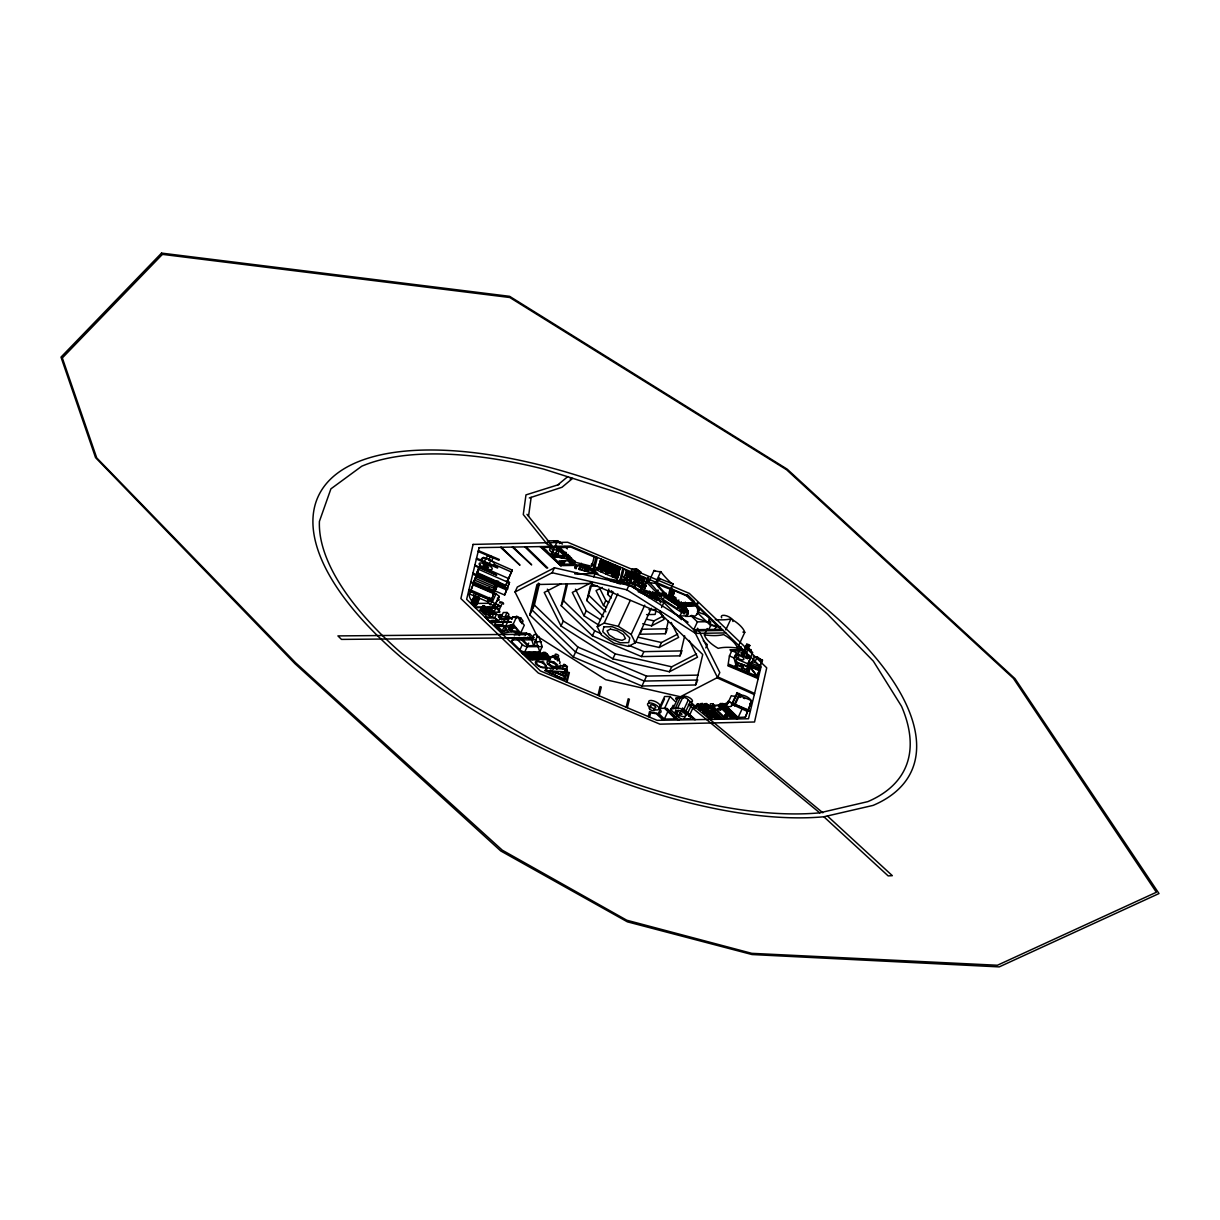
<?xml version="1.0" encoding="UTF-8"?>
<svg xmlns="http://www.w3.org/2000/svg" width="1220" height="1220" viewBox="0 0 1220 1220"><rect width="100%" height="100%" fill="white"/><g stroke="black" fill="none" stroke-linecap="round" stroke-linejoin="round"><path stroke-width="1.5" d="M564.586 679.677L566.156 672.799L565.165 671.793L544.73 670.588L564.586 679.677L567.376 670.176L566.598 669.277L546.041 667.858L546.987 669.185M619.47 569.343L620.157 567.483L615.612 565.562L614.926 567.437M560.163 667.37L560.438 665.357L563.625 666.638M566.553 669.948L566.827 667.919L565.607 670.542M528.55 516.274L531.158 497.348M734.989 666.76L735.812 664.442L733.967 657.961L736.407 652.715L731.863 650.657L729.423 655.918L728.203 663.954L734.989 666.76L736.819 662.826M554.993 675.239L555.496 671.991L564.341 675.59L563.838 678.838L554.993 675.239L556.213 672.616L563.579 675.605M693.768 602.787L680.684 603.107A18.208 7.488 24.9 0 0 672.601 597.587L673.989 590.526L686.753 595.939L693.768 602.787L694.378 601.475L687.363 594.628L686.753 595.939M672.601 597.587L673.897 592.752M655.704 595.695L681.507 612.318L682.376 611.083A3.172 1.311 24.9 0 0 682.392 609.664L682.102 609.375A3.172 1.311 24.9 0 0 681.568 607.743L681.217 607.194A3.172 1.311 24.9 0 0 679.662 605.41L679.509 605.15A3.172 1.311 24.9 0 0 677.527 603.366L677.146 602.985A3.172 1.311 24.9 0 0 674.706 601.292A3.172 1.311 24.9 0 0 671.259 599.325L670.802 598.974A3.172 1.311 24.9 0 0 668.606 597.952L667.935 597.693A3.172 1.311 24.9 0 0 665.007 596.519L664.351 596.382A3.172 1.311 24.9 0 0 661.484 595.589L660.859 595.467A3.172 1.311 24.9 0 0 658.236 595.116L655.704 595.695L657.992 590.77M618.677 572.653L619.607 569.847L615.093 567.956L614.483 569.267L614.133 570.746L618.677 572.653L620.157 567.483L619.165 570.594L614.636 568.672L615.124 566.614L619.668 568.535M614.819 569.847L613.34 574.101L617.884 576.008L619.348 571.753L618.037 575.352M613.95 572.79L618.647 574.04L617.198 578.875L612.654 576.953L613.187 574.742L613.95 572.79L618.494 574.696M697.825 704.352L697.001 706.975L699.304 707.097L696.269 705.374L696.727 704.413L697.825 704.352L697.626 705.236L696.727 704.413M697.947 704.962L698.114 704.184L700.25 705.084L698.77 708.317C702.11 714.447 705.251 703.955 702.308 710.025M746.838 671.915L749.842 664.198L746.838 671.915L741.867 669.734L742.492 667.34L744.932 669.582L747.403 669.444M759.038 671.396L756.842 676.124L748.287 672.51L751.047 663.68M751.459 663.558L749.995 666.699L757.346 676.093L760.853 665.632M760.517 667.065L757.346 676.093M697.093 681.69L695.568 684.984L641.949 686.021L573.293 657.031L529.8 614.971L536.968 584.517L591.974 583.389M538.432 583.145L532.103 610.015L575.596 652.075L644.251 681.065L697.87 680.028M529.8 614.971L534.406 605.059L539.469 583.557M681.507 652.563L679.982 655.857L641.567 656.604L592.386 635.833L561.23 605.715L566.37 583.877M561.23 605.715L563.533 600.743L567.391 584.38M603.58 616.771L586.851 600.591L590.236 586.164L597.495 586.027M586.851 600.591L591.7 584.822M611.327 597.983L607.591 594.369L608.826 589.123M655.948 610.945L655.125 614.438L646.585 614.605M667.614 628.773L642.238 629.276L639.936 634.232L665.327 633.744L668.285 621.117M679.982 655.857L684.679 635.864M695.568 684.984L702.735 654.53L659.257 612.471L590.587 583.48M613.63 574.376L613.919 573.156M615.093 567.956L614.133 570.746M614.636 568.672L615.612 565.562L620.08 568.032M618.159 576.297L618.448 575.077M657.946 589.87L656.634 592.676L652.486 592.905L644.038 589.794L647.957 577.35L646.783 582.291M566.049 681.766L568.367 672.189L569.359 672.616L567.056 682.193M593.027 569.389L596.046 556.899M594.247 570.258L597.342 557.448M622.825 568.245L619.836 580.613L621.087 581.147L624.076 568.764M597.998 695.293L600.103 686.601L601.277 687.104L599.172 695.796M643.55 577.014L640.683 588.894L642.055 589.473L644.922 577.594M626.165 707.234L628.208 698.77L629.398 699.258L627.339 707.722M671.869 589.016L669.963 596.946L667.767 595.97A19.779 8.143 24.9 0 0 655.689 593.393L653.081 593.698L653.905 594.445A18.437 7.595 24.9 0 1 678.808 602.848L681.385 605.272A18.437 7.595 24.9 0 1 683.154 613.34L684.176 613.995A19.779 8.143 24.9 0 0 682.315 605.303L681.202 604.266L695.979 604.007M673.165 589.565L671.168 597.48L680.623 603.717L695.415 603.458M648.323 716.613L649.528 711.519A8.525 3.507 24.9 0 0 656.741 713.059L664.168 720.212M649.467 717.101L650.9 712.495A9.318 3.828 24.9 0 0 656.238 713.624L663.329 720.227M608.475 571.097L608.246 572.058L612.928 574.04L611.769 576.526L607.087 574.544L607.621 572.378L608.353 570.808L613.035 572.79L612.73 573.995L608.048 572.012L607.316 573.598M608.307 569.618L607.941 571.112A2.989 1.22 24.9 0 0 612.608 573.08L614.072 569.221L612.608 573.08L607.941 571.112L609.405 567.254L608.307 569.618L612.974 571.585M608.597 568.428L609.573 565.638L614.255 567.59L613.889 569.069L613.279 570.38L608.597 568.428L610.091 563.289L614.758 565.272L614.087 567.071M609.42 565.104L610.091 563.289L609.115 566.339L613.782 568.307L614.758 565.272L613.279 570.38M611.769 576.526L613.035 572.79M497.287 582.199L493.536 590.297L473.833 581.909L478.514 570.625M493.536 590.297L497.013 581.925M627.141 572.729L627.461 571.585L640.302 577.075L640.042 578.097L627.141 572.729L640.042 578.097M639.981 578.219L640.302 577.075M726.403 706.197L738.13 717.482L745.374 717.101L751.81 700.737L739.411 695.43L740.067 696.178L740.677 694.866L737.078 692.625L731.603 704.428A6.832 2.806 24.9 0 1 731.664 705.694L731.115 706.288A6.832 2.806 24.9 0 1 726.403 706.197L731.283 695.705A6.832 2.806 24.9 0 0 735.98 695.796L731.405 706.044M751.81 700.737L745.374 717.101M498.553 581.223L495.076 590.922L504.653 595.04L509.502 582.413L506.315 581.04M504.653 595.04L509.502 582.413M471.027 590.19L475.144 578.829L471.027 590.19L491.751 599.111L495.213 590.175M491.751 599.111L497.241 584.807M601.567 572.119L602.756 568.764L602.466 570.152L606.858 572.058L607.118 571.158L605.959 574.025L601.567 572.119L602.726 569.298M605.959 574.025L608.322 567.117L606.919 570.686A3.08 1.266 24.9 0 1 602.512 568.84L604.296 563.426L603.275 566.202L607.682 568.047L608.292 566.736M608.277 565.988L603.87 564.113L604.922 561.108L609.314 563.015L607.682 568.047M602.512 568.84L603.915 565.256M604.479 562.801L604.922 561.108L609.314 563.015L608.628 564.768L604.22 562.908M736.468 667.401L737.17 665.022L741.989 667.111L741.287 669.49L736.468 667.401L737.688 664.778M598.624 567.01L602.024 568.444L600.789 571.768L597.404 570.289L598.852 565.653L599.706 563.808L603.092 565.241L601.795 568.535L598.395 567.102L601.795 568.535L603.656 563.167M599.203 564.494L600.942 559.416L604.327 560.895L603.854 562.542L602.604 565.912L599.203 564.494L599.813 563.183L603.214 564.601M602.024 568.84L598.624 567.407L598.38 568.2L601.765 569.679M601.658 569.618L598.013 568.322L599.706 563.808M600.789 571.768L601.414 569.755M475.22 578.295L475.8 576.511L494.862 584.853L494.298 586.637L475.22 578.295L477.95 572.409M746.762 648.537L748.516 648.384L752.664 652.532L750.239 657.778L747.296 658.602L742.492 655.308L740.875 652.7L742.965 652.761L746.869 644.16L749.827 645.456L747.982 645.914M746.869 644.16L745.405 647.515M750.239 657.778L746.183 653.325L743.209 652.029M476.7 573.171L480.36 564.494L479.673 565.745L508.511 578.509L509.197 577.258L505.537 585.936L476.7 573.171L479.887 565.821M747.829 663.802L736.117 658.8L736.255 662.17L747.006 666.135L750.269 658.556L746.93 657.122M750.269 658.556L747.006 666.135M750.498 663.741C745.893 664.763 757.04 660.493 753.274 655.933M750.285 664.351L758.886 668.209L762.485 660.127L759.038 658.587M762.485 660.127L758.886 668.209M508.511 578.509L512.278 570.121L490.226 560.361M512.278 570.121L505.537 585.936M473.833 581.909L477.584 573.827M493.246 593.088L496.082 593.759L499.209 596.412L494.435 605.928L488.32 603.305L476.379 603.473L476.456 605.227C474.656 606.035 469.044 602.558 472.46 601.75A23.866 9.821 24.9 0 1 469.41 593.942L471.24 590.007M483.455 563.594L483.669 563.487A3.172 1.311 24.9 0 1 488.32 565.226L488.839 565.531A4.407 1.815 24.9 0 1 492.239 568.81A4.407 1.815 24.9 0 1 488.564 569.328L487.619 569.099A3.172 1.311 24.9 0 1 482.967 567.361L481.915 566.751A4.3 1.769 24.9 0 1 479.201 563.579A4.3 1.769 24.9 0 1 483.303 563.518L485.911 558.668A3.172 1.311 24.9 0 1 490.562 560.407L491.08 560.712A4.407 1.815 24.9 0 1 493.551 564.829M486.048 558.76L487.375 555.908L490.608 556.076L492.773 558.44L491.446 561.291M482.8 567.147L484.294 563.945M485.301 567.376L483.15 565.012L486.383 565.165L488.549 567.544L485.301 567.376L486.795 564.159M488.625 560.361L490.608 556.076M471.179 602.405L473.375 597.678M488.442 565.379L490.684 560.575M471.423 603.076L475.068 595.192M472.171 601.734L475.099 595.436M472.125 603.808L475.769 595.939L479.201 597.404L475.541 605.272M473.177 604.51L476.822 596.626M474.382 605.029L478.042 597.144M476.501 603.58L479.414 597.282M476.456 605.227L479.17 599.584M487.908 590.617L489.128 587.994M480.116 610.274L481.732 607.27L482.891 607.591L481.671 610.229L480.116 610.274L485.194 614.3L486.795 611.296L486.048 610.579L486.551 611.815L489.083 612.547L489.693 611.632M480.512 609.893L481.732 607.27M481.671 610.229L483.379 605.669L485.301 606.691L484.081 609.329L486.612 610.046L488.229 607.041L490.135 608.094C484.782 610.884 494.649 614.163 490.516 613.751L490.028 615.673L485.591 613.919M481.793 608.688L483.379 605.669M482.022 611.327L483.41 608.841L482.647 608.124M484.096 609.314L483.318 608.612L484.538 605.989M494.862 584.853L496.22 581.925M469.41 593.942L487.481 601.643L489.311 597.708M494.298 586.637L497.028 580.766M487.481 601.643L489.647 597.464M483.272 613.263L484.492 610.64M488.32 603.305L489.54 600.682M484.035 613.98L485.255 611.342L482.998 609.222M492.773 595.421L497.12 586.515M486.612 610.046L488.229 607.041M485.194 614.3L486.795 611.296M490.196 604.907L492.392 600.179M488.915 610.717L488.153 610L489.372 607.377M499.849 616.771A5.429 2.242 24.9 0 1 500.185 617.61L498.385 621.499A8.845 3.645 24.9 0 0 489.906 621.651L485.148 617.045L486.948 613.187M495.549 604.281L492.422 601.628L496.082 593.759M488.518 611.098L490.135 608.094M488.107 614.651L489.327 612.013L491.325 612.989L490.028 615.673M494.374 604.632A2.013 0.824 24.9 0 0 493.887 604.464L492.057 608.261A2.013 0.824 24.9 0 0 490.684 608.521A2.013 0.824 24.9 0 0 491.538 609.756L493.963 612.089L498.4 612.226A2.15 0.884 24.9 0 0 499.834 611.952A2.15 0.884 24.9 0 0 498.812 610.625L496.479 608.383L498.263 604.54L500.596 606.767A2.15 0.884 24.9 0 0 498.202 606.05M488.884 615.368L491.386 610.03L493.292 611.067L491.675 614.072M493.887 604.464L492.102 608.322L498.66 608.322M489.647 614.59L490.852 611.952M490.516 613.751L491.492 611.647M494.435 605.928L499.209 596.412M490.394 615.276L492.544 610.366M493.963 612.089L495.747 608.246M485.148 617.045L492.209 616.923L493.993 613.065A7.579 3.111 24.9 0 1 496.509 614.087A5.429 2.242 24.9 0 1 499.636 616.451M486.231 618.098L494.71 617.945L496.509 614.087L491.431 614.148M498.812 610.625L502.548 602.558M498.339 612.211L499.529 609.634M494.756 624.655L502.335 624.792L505.537 626.485L509.197 618.616L516.838 616.344L524.295 625.22L520.65 633.104L511.241 631.731L503.265 633.256L494.756 624.655L496.952 619.928M507.413 617.472L508.023 619.577L501.42 619.653L498.477 616.786L499.498 614.605L501.405 614.575L500.871 615.719L501.832 615.703M501.344 616.756L503.311 612.516L507.047 612.471L508.892 614.285L506.94 618.525L500.337 618.601L500.825 617.564L501.42 619.653M717.512 677.512L695.339 633.226L697.626 628.269L719.815 672.555L717.512 677.512L680.379 696.757L605.699 679.677L537.212 636.276L515.023 591.99L517.326 587.034L554.459 567.788L629.139 584.868L688.08 622.215M498.477 616.786L505.08 616.71L507.047 612.471M502.335 624.792L505.263 618.494M507.352 618.509L508.572 615.886L511.942 619.287M502.243 630.877L508.191 630.923L503.692 626.379L497.745 626.333L502.243 630.877L504.439 626.15M503.997 631.686L506.178 626.958M511.454 619.303L512.674 616.679L520.665 617.747L523.105 621.026L521.885 623.664M508.923 629.352L511.104 624.625M510.25 630.466L507.81 627.171L515.785 628.239L518.226 631.533L510.25 630.466L512.43 625.738M505.537 626.485L513.193 624.213L516.838 616.344M511.241 631.731L514.169 625.433M520.665 617.747L519.445 620.37L521.062 622.566M551.745 552.355L549.503 550.129L549.976 548.542L556.503 550.113L558.745 552.34L558.272 553.926L551.745 552.355L553.27 549.076M554.582 547.277L556.732 548.115L564.631 556.076L551.486 554.231A3.05 1.25 24.9 0 1 548.314 552.63L547.933 552.263A8.25 3.401 24.9 0 0 544.242 548.695A2.15 0.884 24.9 0 1 544.547 547.46L554.582 547.277L557.631 540.719L562.405 544.089M551.73 554.612L553.926 548.985L551.73 554.612L564.006 556.671L565.821 552.736M538.752 636.291L542.214 646.615L539.774 651.861L524.768 651.922A3.736 1.54 24.9 0 1 519.918 649.818L511.79 641.75L513.01 639.127M511.79 641.75A4.468 1.845 24.9 0 1 513.071 639.89L514.291 637.267M559.538 543.556L560.148 542.244L553.621 540.673M555.375 553.926L557.662 549.015M519.262 635.65L520.467 633.043L526.537 633.012L531.935 638.319M515.023 591.99L552.157 572.744L554.459 567.788M524.066 637.236L522.846 639.859L528.9 645.868L533.72 645.853L536.159 640.607M525.332 635.605L526.537 633.012M519.918 649.818L522.358 644.572L516.548 638.807M564.326 555.466L565.851 552.187M560.62 564.555L552.492 556.305L566.659 558.455L569.923 560.88A8.25 3.401 24.9 0 0 573.613 564.448L573.522 565.409L563.106 565.607A1.921 0.793 24.9 0 1 560.62 564.555L562.145 561.276M562.481 564.174L571.28 564.113L567.941 560.834L559.157 560.895L562.481 564.174L564.006 560.895M563.869 563.976L565.394 560.697M568.322 554.49L566.766 558.821L553.087 556.198M524.768 651.922L527.208 646.676L542.214 646.615M519.918 638.197L527.513 645.685L528.717 643.092M568.276 559.294L569.801 556.015M527.497 654.21L528.229 652.639L530.059 652.608L532.469 654.942L531.737 656.512L528.717 656.573L526.323 654.24L527.863 653.432L530.273 655.765L529.526 657.336L531.966 659.715L534.985 659.669L535.717 658.098L533.262 655.72L531.432 655.75L530.7 657.321M569.923 560.88L571.448 557.601M526.323 654.24L529.327 654.179L530.059 652.608M539.774 651.861L535.748 639.814L537.562 635.879M528.717 656.573L530.273 655.765M531.569 654.149L533.109 653.341L535.519 655.689L533.963 656.497L531.569 654.149L534.573 654.103L536.983 656.436L537.715 654.865L535.885 654.896L533.476 652.563L532.743 654.133M573.613 564.448L575.138 561.169M573.385 565.424L574.894 562.145M529.526 657.336L532.53 657.29L533.262 655.72M531.966 659.715L533.521 658.907L531.066 656.543M534.573 654.103L535.305 652.532L533.476 652.563M533.887 658.129L533.155 659.7L526.689 653.447M534.772 657.26L537.776 657.214L540.231 659.593L537.212 659.639L534.772 657.26L535.885 654.896M536.846 654.133L538.386 653.325L540.795 655.674L539.255 656.482L542.259 656.421L539.865 654.088L536.846 654.133L542.504 659.624L545.508 659.578L543.068 657.199L540.048 657.245L541.161 654.881L542.991 654.85M535.946 657.245L536.678 655.674M538.02 654.118L538.752 652.547L540.582 652.517L539.865 654.088M537.776 657.214L538.508 655.643M592.874 564.906A8.83 3.629 24.9 0 1 596.687 568.139L594.247 573.385L578.783 569.328L581.223 564.082A8.83 3.629 24.9 0 1 581.437 563.289M537.212 659.639L538.767 658.83L538.401 659.624L531.935 653.371M579.866 569.618L581.086 566.995M541.299 654.057L542.854 653.249L545.264 655.582L543.708 656.39L541.299 654.057L544.318 654.011L546.728 656.345L547.46 654.774L545.05 652.425L543.22 652.456L542.488 654.042L548.497 658.739L548.146 659.517L545.691 657.153L546.423 655.567L548.253 655.536L550.708 657.915L549.976 659.486L546.957 659.547L544.501 657.168L545.63 654.804L547.46 654.774M541.222 657.229L541.954 655.659M581.94 570.152L583.389 567.01M543.068 657.199L543.8 655.628M544.318 654.011L545.05 652.425M542.504 659.624L544.044 658.815L541.588 656.436M583.999 570.701L585.813 566.751M585.082 570.975L586.301 568.352M689.117 640.439L697.52 657.199L669.414 671.778L612.867 658.846L561.017 625.997L563.32 621.026L547.368 589.184M586.515 571.356L587.979 568.2M544.501 657.168L547.521 657.107L548.253 655.536M546.957 659.547L547.322 658.754M587.948 571.738L589.168 569.115M545.401 670.359L546.621 667.736M600.453 561.108L599.645 563.061L603.046 564.479M593.667 576.862L595.192 573.553L619.226 583.709M597.404 570.289L598.624 567.407M599.096 568.124L599.005 565.79L602.405 567.224L599.706 566.812M600.789 568.825L601.399 567.513M603.87 564.113L604.83 561.596L609.237 563.457M601.048 570.929L602.024 568.444M556.716 669.368L557.937 666.745L566.782 670.329M559.217 667.98L560.438 665.357M599.599 625.631L583.953 615.719L586.256 610.762L575.443 589.153M608.887 564.677L608.109 566.598L603.687 564.738M562.405 667.142L563.625 664.519L565.958 665.556L563.625 664.519M606.553 571.936L607.163 570.625M563.137 666.959L564.357 664.336M607.087 574.544L608.246 572.058M564.311 671.564L565.516 668.941M573.293 657.031L577.899 647.103L534.406 605.059M566.156 672.799L567.376 670.176M611.998 575.566L613.157 573.08M613.492 573.446L614.468 571.341L619.013 573.247M612.654 576.953L614.255 573.019L612.897 575.947L617.427 577.868L618.799 574.94L617.198 578.875M607.591 594.369L609.131 591.059M606.569 607.453L603.504 605.516L605.806 600.545L599.996 588.97M592.386 635.833L594.689 630.877L563.533 600.743M651.343 608.307L635.33 642.803L628.33 646.417L614.285 643.214L601.384 635.04L597.221 626.699L613.233 592.203M630.42 577.548L629.2 580.171L628.01 580.11L623.938 577.075L625.768 573.125M627.461 571.585L640.241 577.212M597.221 626.699L604.205 623.084L617.808 593.759M623.389 581.757L624.914 578.448L619.333 581.345M634.949 580.613L633.729 583.236L629.459 583.053L625.372 580.003L626.592 577.38M626.455 578.951L628.285 575.016L627.202 576.069M625.372 580.003L628.346 575.688M628.88 576.618L630.099 573.995M630.587 572.805L632.417 568.871L636.703 569.054L640.774 572.104L638.96 576.038M625.784 583.678L627.324 580.369L613.66 580.644M632.478 575.566L631.258 578.188L628.208 577.258L631.792 571.631L636.962 573.629L638.395 576.557M631.258 578.188L632.067 574.757M633.729 583.236L629.596 580.979L631.426 577.045L632.845 577.594L630.542 582.001L634.613 585.051L638.899 585.234L640.119 582.611M634.293 571.631L635.513 569.008M552.157 572.744L626.836 589.824L629.139 584.868M635.483 571.677L636.703 569.054M629.962 575.566L635.132 577.563L636.566 580.506L633.561 579.088L634.781 576.465M636.611 572.515L637.831 569.892M633.561 579.088L635.269 575.992M635.132 577.563L636.962 573.629M633.332 582.428L635.162 578.493M636.016 579.378L639.646 571.265M637.846 575.443L641.049 576.679L642.482 579.607L640.653 583.541L635.254 582.519L636.459 579.896M635.254 582.519L637.252 579.134M634.613 585.051L636.443 581.116M634.4 588.238L635.94 584.929L658.968 599.523L660.63 602.832M638.899 585.234L637.465 582.306L638.67 579.683M638.014 583.434L641.049 576.679M604.205 623.084L618.265 626.302L630.267 600.423M640.942 579.576L642.345 576.572L648.552 580.506M643.718 586.637L646.02 581.665L641.415 579.729M644.038 589.794L645.99 585.585M612.867 658.846L615.17 653.889L671.717 666.821L696.513 653.966M648.704 582.016A10.339 4.255 24.9 0 0 655.414 583.191A78.461 32.284 24.9 0 0 666.105 594.903A14.091 5.795 24.9 0 0 658.297 592.844A54.931 22.601 24.9 0 0 648.704 582.016L654.072 570.457A10.339 4.255 24.9 0 0 660.783 571.631A78.461 32.284 24.9 0 0 671.473 583.328A14.091 5.795 24.9 0 0 670.115 582.809M635.33 642.803L631.152 634.461L644.77 605.135M655.414 583.191L660.783 571.631M648.903 597.754L650.428 594.445L635.04 587.948M673.12 583.785L670.603 589.214A50.63 20.831 24.9 0 0 669.002 595.955A2.47 1.022 24.9 0 0 667.523 595.406A91.027 37.454 24.9 0 1 656.711 583.648L659.227 578.219A50.02 20.587 24.9 0 0 673.12 583.785A50.63 20.831 24.9 0 0 671.579 587.461M657.778 595.573L659.303 592.295M661.209 595.634L662.734 592.356M664.564 596.504L666.089 593.225M642.665 623.786L651.632 625.845L653.935 620.888L663.299 616.024M661.56 607.514L663.848 602.558L638.106 591.685M668.118 597.846L671.518 590.51A50.63 20.831 24.9 0 1 671.457 588.635M641.567 656.604L643.87 651.648L682.285 650.9M671.351 592.844L671.961 591.532A6.832 2.821 24.9 0 1 673.974 591.944M671.244 599.325L674.294 592.767M674.706 601.292L676.093 597.968M677.298 603.259L678.823 599.981M665.327 633.744L666.852 630.435M634.187 641.766L659.151 647.484L661.453 642.528L677.71 634.095M677.405 608.719L680.211 607.392L664.9 597.48L662.109 598.791L677.405 608.719L678.93 605.44M641.949 686.021L646.554 676.109L698.313 675.102M679.662 605.41L681.294 601.78M681.172 607.423L683.459 602.497M682.148 609.344L685.152 602.817A3.172 1.311 24.9 0 0 685.289 602.085M685.609 616.39A19.245 7.915 24.9 0 0 683.856 606.035L696.132 605.303L720.852 629.276L693.738 629.749L679.525 615.963C689.132 603.458 669.46 611.586 688.293 610.61L685.609 616.39L694.378 616.237A27.45 11.3 24.9 0 0 695.888 605.821L697.352 602.68A27.45 11.3 24.9 0 1 698.038 603.824M681.507 612.318L684.283 606.249M681.965 610.717L682.971 611.098L684.176 608.475L685.183 608.871L687.18 609.71L685.96 612.348M682.971 611.098L683.962 611.495L685.183 608.871M686.189 609.283L684.969 611.906L683.962 611.495M669.414 671.778L671.717 666.821M696.757 614.514L698.831 610.061M693.738 629.749L697.398 621.88L708.713 621.682M674.995 701.317L670.085 696.498L664.564 696.544L659.074 708.362L659.807 709.079L664.504 698.953M677.618 714.218L675.422 718.946L664.381 719.053L658.464 713.227L660.66 708.515M658.464 713.227A7.869 3.233 24.9 0 0 660.233 709.552L659.074 708.362L664.61 708.301L670.085 696.498M720.562 626.683L716.064 626.76A6.74 2.776 24.9 0 1 710.177 623.496A6.74 2.776 24.9 0 1 709.247 620.157L709.857 618.845A6.527 2.684 24.9 0 0 710.284 617.961M664.381 719.053L668.041 711.168L664.488 707.691M715.347 619.531A56.898 23.409 24.9 0 0 730.933 618.845A24.308 10.004 24.9 0 1 744.764 632.356L737.459 648.095A56.898 23.409 24.9 0 0 718.183 648.338A24.308 10.004 24.9 0 1 704.367 634.827L707.28 628.529M669.521 713.136L673.165 705.251M708.835 629.489L710.65 625.555L715.164 625.479M688.446 718.702L688.171 718.87A3.172 1.311 24.9 0 1 686.311 718.778A3.172 1.311 24.9 0 1 684.115 718.9A3.172 1.311 24.9 0 1 681.141 718.748A3.172 1.311 24.9 0 1 678.457 716.613A3.172 1.311 24.9 0 1 676.52 714.844A3.172 1.311 24.9 0 1 674.584 713.059A3.172 1.311 24.9 0 1 672.647 711.275A3.172 1.311 24.9 0 1 670.649 709.11A3.172 1.311 24.9 0 1 672.998 708.683L678 697.916A3.172 1.311 24.9 0 1 680.196 697.794A3.172 1.311 24.9 0 1 682.392 697.688L682.941 697.565A3.172 1.311 24.9 0 1 685.945 698.069A3.172 1.311 24.9 0 1 688.248 700.036A3.172 1.311 24.9 0 1 690.2 701.82A3.172 1.311 24.9 0 1 692.136 703.604A3.172 1.311 24.9 0 1 694.073 705.389L694.073 705.465A3.172 1.311 24.9 0 1 694.851 708.164M672.998 708.683A3.172 1.311 24.9 0 1 675.194 708.561L680.196 697.794M674.584 713.059L676.017 709.979M675.194 708.561A3.172 1.311 24.9 0 1 677.405 708.439L682.62 697.764M705.8 647.911L707.341 644.602L703.254 640.668M714.844 629.383L716.064 626.76M676.52 714.844L678.655 710.223M678.457 716.613L681.309 710.467M688.461 718.702A3.172 1.311 24.9 0 0 690.932 718.397A3.172 1.311 24.9 0 0 689.102 716.231A3.172 1.311 24.9 0 0 687.134 714.371A3.172 1.311 24.9 0 0 685.198 712.587A3.172 1.311 24.9 0 0 683.261 710.803L688.248 700.036M685.198 712.587L690.2 701.82M684.115 718.9L686.25 714.279M725.824 629.855L730.933 618.845M687.134 714.371L692.136 703.604M689.087 716.216L694.073 705.465M697.321 706.334L698.114 704.184M698.419 706.288L699.365 704.26M699.67 705.602L700.6 703.604L702.445 703.498L704.565 705.45L703.635 707.447L699.67 705.602L701.515 705.495L703.635 707.447M699.274 708.118L700.188 706.136M698.77 708.317L700.433 708.058L701.363 706.06L699.7 706.319M701.515 705.495L702.445 703.498M700.265 709.034L701.18 707.036M702.552 710.253L700.143 708.927L701.317 708.866L702.232 706.868M703.894 705.861L705.526 705.77L707.463 707.554L703.894 705.861L704.916 703.681L706.548 703.589L708.484 705.374L705.724 711.275L706.7 707.569M702.674 711.565L703.787 709.155L704.885 709.11L705.861 709.994L704.352 713.105L703.635 712.449L704.748 712.388L702.674 711.565L703.528 713.151L707.432 714.493L708.545 712.099L705.465 710.711M705.206 710.787L703.894 708.637L705.389 705.434M705.526 705.77L706.548 703.589M703.894 708.637L706.38 705.374M703.772 711.504L704.885 709.11M706.944 707.585L708.484 705.374M707.219 708.911L708.454 706.273L709.552 706.212L714.31 710.07L713.075 712.724L711.458 712.8L707.219 708.911L713.075 712.724M704.352 713.105L705.953 713.014L707.066 710.62M709.552 705.877L712.19 705.846A2.303 0.945 24.9 0 0 714.02 707.63A2.303 0.945 24.9 0 0 715.835 709.43A2.303 0.945 24.9 0 0 717.665 711.214A2.303 0.945 24.9 0 0 719.48 712.999A2.303 0.945 24.9 0 0 721.31 714.783A2.303 0.945 24.9 0 0 723.125 716.567A2.303 0.945 24.9 0 0 724.954 718.351L722.301 718.382L709.552 705.877L710.528 703.787L713.166 703.757A2.303 0.945 24.9 0 0 714.996 705.541A2.303 0.945 24.9 0 0 715.011 705.8M708.317 708.85L709.552 706.212M707.295 715.713L708.393 713.364L710.818 714.188L709.72 716.536L707.295 715.713L707.417 716.674L711.733 718.107L712.815 715.759L712.175 713.944L711.092 716.308L711.733 718.107M712.19 705.846L713.166 703.757M712.678 705.785L718.9 704.901L731.832 717.421L731.466 718.214L725.61 718.321L712.678 705.785L718.534 705.678L731.466 718.214M736.59 656.146L737.505 655.46A2.181 0.9 24.9 0 1 738.588 654.408A2.181 0.9 24.9 0 1 741.196 656.268L741.546 656.467A3.98 1.647 24.9 0 1 743.499 659.684A3.98 1.647 24.9 0 1 738.1 658.282L737.856 658.236A1.982 0.808 24.9 0 1 735.233 656.879A1.982 0.808 24.9 0 1 736.361 656.086L740.235 648.278M737.505 655.46L739.015 652.182M739.884 649.665L741.15 647.591A2.181 0.9 24.9 0 1 741.058 646.585M709.72 716.536L711.824 711.351M738.1 658.282L739.564 654.957M712.755 714.005L714.722 712.068L716.308 713.014L715.438 714.889L714.295 715.423L712.755 714.005L715.438 714.889M735.812 664.442L737.033 661.819M711.672 717.375L712.77 715.027M708.561 712.144L708.683 713.517L712.205 715.484L714.889 711.229L714.051 711.504M713.852 713.944L714.722 712.068M713.044 716.704L714.95 715.027L716.674 716.247L715.484 718.382L713.044 716.704L715.484 718.382M741.196 656.299L742.721 653.005M718.534 705.678L718.9 704.901M742.965 652.761L744.185 650.138M742.492 655.308L743.941 652.166M714.188 716.643L714.95 715.027M718.062 708.82L718.428 708.027L720.791 709.354L720.41 708.012L720.425 710.147L718.062 708.82L720.044 708.789M719.358 705.663L720.334 703.574L722.972 703.543L735.736 716.048L734.76 718.138L732.122 718.168A2.303 0.945 24.9 0 0 730.292 716.384A2.303 0.945 24.9 0 0 728.462 714.6A2.303 0.945 24.9 0 0 726.647 712.815A2.303 0.945 24.9 0 0 724.817 711.031A2.303 0.945 24.9 0 0 723.002 709.247A2.303 0.945 24.9 0 0 721.172 707.463A2.303 0.945 24.9 0 0 719.358 705.663L721.996 705.648L734.76 718.138M714.081 717.65L714.844 716.033L716.247 716.765M744.734 652.288L748.47 644.434M718.961 709.704L719.327 708.927M743.941 655.75L745.771 651.816M715.911 717.863L717.238 715.362L719.449 717.406L717.451 718.321L716.857 716.186L719.068 718.229M721.996 705.648L722.972 703.543M746.076 653.63L749.827 645.456M720.425 710.147L720.791 709.354M720.959 709.689L721.325 708.896M745.374 657.183L747.204 653.249M717.451 718.321L717.238 715.362M745.908 658.007L747.372 654.865M741.897 668.179L743.117 665.556M742.477 668.423L743.697 665.8M747.296 658.602L748.958 655.155M747.052 666.455L741.76 664.198L742.66 667.172L744.962 669.292L747.387 669.155L747.052 666.455L749.492 661.209M724.863 715.545L725.473 714.234L727.821 715.561L727.227 716.872L725.763 716.43L724.863 715.545L725.763 714.295L728.126 715.621M747.387 669.155L749.827 663.909M725.763 716.43L726.373 715.118M727.227 716.872L727.455 714.203M735.294 697.642L736.392 695.278M748.287 672.51L749.751 669.368M746.93 711.229L733.952 705.251L739.427 693.448M734.532 705.922L740.006 694.119M750.605 663.451L749.263 662.506L750.834 662.841A9.638 3.965 24.9 0 1 754.829 662.155L757.269 656.894A11.514 4.743 24.9 0 1 761.875 661.438M739.945 697.398L741.043 695.034M740.662 697.443L741.76 695.08A6.679 2.745 24.9 0 1 748.439 697.718A6.679 2.745 24.9 0 1 750.925 701.637M738.13 717.482L742.309 708.484M472.46 601.75L474.9 596.504A23.866 9.821 24.9 0 1 473.574 594.78M483.669 612.867L484.889 610.244L485.804 611.098M482.418 559.202L483.44 557.357L486.841 558.867M705.724 711.275L706.517 710.086L704.885 708.591M485.301 606.706L483.013 606.066M484.691 607.621L488.336 608.673M570.136 479.002L571.25 477.859M623.938 577.075L625.692 575.382L630.862 577.38M631.792 571.631L630.709 572.683L627.522 571.433M639.509 573.324L640.774 572.104M516.243 617.961L514.321 616.893L515.374 617.899M594.796 565.821L592.539 564.403L593.072 565.439M490.73 610.93L489.495 608.993M493.292 611.067L491.736 611.129M725.763 714.295L727.577 716.079M572.714 478.316L561.993 487.268L529.297 497.958M557.814 484.889L567.651 476.715M745.801 646.097L746.137 647.439M685.152 602.817L685.442 603.107A3.172 1.311 24.9 0 1 685.426 604.525L685.045 604.617M677.618 708.515L677.939 708.317A3.172 1.311 24.9 0 1 680.943 708.835A3.172 1.311 24.9 0 1 683.261 710.803M739.595 695.476L740.677 694.866M560.758 583.892L544.227 592.462L561.017 625.997M591.807 582.352L572.302 592.447L583.953 615.719M602.284 587.384L596.046 590.617L603.504 605.516M651.632 625.845L664.122 619.379L659.974 611.098M659.151 647.484L678.655 637.374L671.168 622.413M715.164 713.547L716.308 713.014M559.004 484.523L525.972 494.893L523.273 514.535L547.49 544.638L551.882 545.386L526.994 514.337M749.034 649.314L751.245 649.696L750.94 650.733M819.733 812.84L867.816 801.631A319.914 131.653 24.9 0 0 901.519 706.273L873.337 661.149L827.541 614.163A319.914 131.653 24.9 0 0 620.309 493.444L543.678 469.105A319.914 131.653 24.9 0 0 361.745 466.223L330.91 488.854L319.411 521.382A319.914 131.653 24.9 0 0 402.02 653.676L462.319 699.304L533.003 740.494A319.914 131.653 24.9 0 0 819.733 812.84L688.339 704.565L691.725 704.382L822.875 812.794M823.866 816.775L873.093 805.398A326.899 134.52 24.9 0 0 647.179 501.145A326.899 134.52 24.9 0 0 329.08 574.681A326.899 134.52 24.9 0 0 823.866 816.775L888.16 875.899L892.323 875.67L827.389 815.966M684.893 604.205L684.893 603.076M507.001 616.939L506.818 616.146M696.269 705.374L697.367 705.312M710.406 708.149L711.473 708.088M712.678 710.162L714.31 710.07M707.066 712.175L709.628 712.083L710.589 714.005L713.044 715.225M566.812 667.34C569.679 666.181 561.81 664.046 565.15 666.776M557.631 540.719L547.582 540.902A2.15 0.884 24.9 0 0 547.231 540.948M574.864 573.949L595.192 573.553M610.671 580.857L617.93 580.72L631.609 586.5M648.887 609.649L655.72 609.512M490.47 613.126L493.993 613.065M474.473 606.965L496.525 607.316L475.22 607.682M683.856 606.035L695.888 605.821M679.525 615.963L685.853 615.856A19.245 7.915 24.9 0 0 687.866 610.778M489.815 621.849L511.47 622.2L490.547 622.566M723.216 630.435L694.424 630.923L697.108 633.393L725.778 632.905M502.93 634.568L529.907 634.11L533.841 637.724L506.666 638.197M522.099 653.173L542.687 653.508L522.8 653.844M742.965 649.589L729.972 649.818L731.268 651.068L744.261 650.839M530.639 654.972L532.469 654.942M533.963 656.497L536.983 656.436M543.708 656.39L546.728 656.345M548.863 657.946L550.708 657.915M502.823 634.476L337.925 635.91L341.478 639.402L533.841 637.724M514.626 634.37L530.044 634.232M534.528 641.75L541.482 641.705M527.513 645.685L537.928 645.609M525.286 634.613L515.496 634.644A4.468 1.845 24.9 0 0 514.184 635.01M536.83 634.568L534.131 634.583L531.707 639.829L533.72 645.853M513.071 639.89L535.748 639.814M495.305 604.449L498.263 604.54M592.264 564.006L592.356 563.213M474.9 596.504L478.804 598.227M610.823 579.195L634.141 584.517M574.635 572.927L580.11 574.178M610.153 581.055L633.332 586.362L652.105 598.257M646.768 619.241L653.935 620.888M638.274 637.221L661.453 642.528M488.183 600.621L492.422 601.628M482.159 608.292L483.318 608.612M489.449 612.15L490.608 612.471M487.009 609.664L488.153 610M485.255 611.342L486.399 611.678M725.397 715.088L726.846 715.515M709.628 715.804L711.092 716.308M731.603 704.428L733.952 705.251M711.031 715.118L712.815 715.759M683.185 608.094L684.176 608.475M634.049 578.615L639.219 580.613L640.653 583.541M627.126 578.311L629.596 580.979M636.032 581.757L637.465 582.306M561.856 671.793L566.278 673.577M550.662 670.725L564.128 676.353M605.776 564.052L608.704 565.272M608.963 566.949L613.645 568.901M614.483 569.267L618.997 571.158M603.488 566.736L607.895 568.581M599.249 565.272L602.649 566.69M598.852 565.653L602.238 567.071M602.939 567.361L607.346 569.221M613.843 571.951L618.372 573.842M749.995 666.699L758.657 670.359M600.835 559.904L604.22 561.337M604.708 561.856L609.115 563.716M609.909 564.052L614.575 566.019M615.414 566.385L619.958 568.307M609.726 565.028L614.392 566.995M615.246 567.361L619.775 569.283M599.843 562.42L603.244 563.853L603.839 561.932L600.453 560.468M638.807 585.219L645.365 587.994M602.146 570.075L606.828 571.814M607.621 572.378L612.303 574.361M613.187 574.742L617.716 576.663M607.087 578.188L620.644 583.907M639.311 591.791L656.268 598.959M594.689 630.877L601.475 633.744M628.605 645.197L643.87 651.648M577.899 647.103L646.554 676.109M609.603 564.341L614.27 566.324M760.38 669.505L749.888 665.068L749.69 665.907L760.182 670.359M478.392 550.616L499.239 559.446L499.026 560.331L478.179 551.501M476.562 558.211L497.745 567.178L497.531 568.047L476.349 559.08M758.367 677.847L728.035 664.991L727.837 665.784L758.184 678.64M474.9 565.089L496.708 575.108L474.733 565.79M474.305 580.018L494.008 588.391M470.889 581.711L493.566 592.081L470.722 582.397M468.831 590.205L491.858 600.697L468.678 590.876M750.407 710.818L727.943 701.347A14.853 6.115 24.9 0 1 721.127 703.848L736.712 718.961M750.254 711.428L728.828 701.683L728.492 702.659A14.487 5.963 24.9 0 1 722.652 704.443L721.66 704.352L737.52 718.946M496.509 585.63L506.102 589.748M472.704 584.075L493.444 592.996M473.451 584.944L494.191 593.865M604.434 562.161L608.826 564.067M472.979 573.08L507.84 588.36L507.505 589.397L472.719 574.147M494.298 564.463L511.271 571.966M478.103 569.069L506.94 581.833M477.035 572.576L504.18 584.593M750.834 662.841L759.435 666.684A11.514 4.743 24.9 0 0 754.829 662.155M729.423 655.918L733.967 657.961M754.6 693.463L717.68 676.871L717.268 677.923L754.326 694.576M485.682 558.775L485.545 558.699A4.3 1.769 24.9 0 0 481.473 559.522M591.273 564.28L592.096 564.845M708.134 622.352L701.271 619.806A10.568 4.346 24.9 0 1 693.463 616.451L691.679 615.337M708.957 622.795L709.75 623.267M640.409 582.565L646.142 586.195M631.182 585.859L648.461 596.809M673.608 612.745L683.032 618.723M626.836 589.824L695.339 633.226M605.806 600.545L608.871 602.497M618.265 626.302L631.152 634.461M586.256 610.762L600.332 619.684M563.32 621.026L615.17 653.889M707.951 705.404L704.916 703.681M708.454 706.273L710.558 708.21M701.378 706.624L702.232 707.402M700.433 708.058L701.317 708.866M663.848 602.558L681.522 619.638M649.497 591.105L659.471 600.743M650.428 594.445L656.863 600.667M611.144 590.617L613.63 593.027M589.153 595.634L605.867 611.815M697.733 613.019L710.65 625.555M690.932 615.612L697.398 621.88M564.89 546.499L567.376 548.909M556.884 546.301L576.557 565.379M555.817 546.331L575.84 565.76M722.332 719.205L708.789 706.06L707.646 706.075L721.203 719.221M541.131 546.575L561.246 566.095L540.048 546.606M524.798 546.865L546.591 567.986L547.719 567.925L526.049 546.85M695.461 719.678L682.407 708.088L694.363 719.693M513.3 547.063L531.661 564.89L512.308 547.078M501.481 547.261L519.979 565.211L500.49 547.292M678.961 719.952L667.035 708.393L665.876 708.408L677.801 719.983M543.22 652.456L545.63 654.804M547.521 657.107L549.976 659.486M540.216 653.539L546.621 659.761L538.752 652.547M537.212 653.356L543.678 659.608M535.305 653.63L541.588 659.73L534.787 653.645M536.312 656.451L538.767 658.83M494.71 617.945L498.385 621.499A5.429 2.242 24.9 0 0 494.71 617.945A7.579 3.111 24.9 0 0 492.209 616.923M529.907 653.722L536.159 659.791L529.434 653.737M529.327 654.179L531.737 656.512M532.53 657.29L534.985 659.669M505.08 616.71L508.023 619.577M664.61 708.301L675.422 718.946M527.711 637.023L530.136 639.417M705.953 713.014L707.432 714.493M645.99 581.574L656.634 592.676M737.246 694.653L737.139 693.89A6.832 2.806 24.9 0 0 737.078 692.625M513.193 624.213L520.65 633.104M749.583 666.821L756.842 676.124M703.787 709.155L704.641 710.757M652.7 591.502L655.216 596.504M708.393 713.364L708.515 714.31M497.333 598.227A2.013 0.824 24.9 0 1 499.026 599.447A2.013 0.824 24.9 0 1 498.553 600.24M500.215 603.229A2.15 0.884 24.9 0 1 500.047 601.872A2.15 0.884 24.9 0 1 502.701 602.665A2.15 0.884 24.9 0 1 503.341 604.159M650.977 706.563A2.989 1.235 24.9 0 1 651.404 704.763A2.989 1.235 24.9 0 1 655.414 706.639A2.989 1.235 24.9 0 1 654.271 708.103M649.986 707.508A6.268 2.577 24.9 0 1 649.558 702.918A6.268 2.577 24.9 0 1 658.541 707.203A6.268 2.577 24.9 0 1 654.317 709.582M649.192 703.223A6.268 2.577 24.9 0 1 653.401 700.844A6.268 2.577 24.9 0 1 660.203 706.365M682.971 698.328A5.337 2.196 24.9 0 1 688.354 697.138A5.337 2.196 24.9 0 1 691.404 702.11M676.383 699.639A3.172 1.311 24.9 0 1 678 697.916M743.346 698.038A6.679 2.745 24.9 0 1 744.749 698.602M749.934 703.361A6.679 2.745 24.9 0 1 749.827 704.001M578.783 569.328A8.83 3.629 24.9 0 1 585.127 567.895A8.83 3.629 24.9 0 1 594.247 573.385M670.283 590.724A3.172 1.311 24.9 0 1 670.97 591.136M671.656 591.395A3.172 1.311 24.9 0 1 673.852 592.417M613.218 571.768A2.989 1.22 24.9 0 1 611.678 571.677M609.451 570.655A2.989 1.22 24.9 0 1 608.536 569.801M720.334 703.574A2.303 0.945 24.9 0 1 721.859 704.626M739.686 649.711A1.982 0.808 24.9 0 1 738.725 648.491A1.982 0.808 24.9 0 1 740.021 648.216L740.494 648.354A1.982 0.808 24.9 0 1 740.967 648.552M741.303 649.513A2.181 0.9 24.9 0 1 740.54 648.903M754.539 657A9.638 3.965 24.9 0 1 757.269 656.894M704.367 634.827A56.898 23.409 24.9 0 0 723.628 634.583A24.308 10.004 24.9 0 1 737.459 648.095M742.904 632.097A56.898 23.409 24.9 0 1 744.764 632.356M721.645 617.808A6.344 2.608 24.9 0 1 726.586 615.841A6.344 2.608 24.9 0 1 732.9 621.483M684.1 605.516A19.245 7.915 24.9 0 1 687.439 609.771M710.787 622.185A6.74 2.776 24.9 0 1 710.177 621.514M709.476 620.263A6.74 2.776 24.9 0 1 709.857 618.845M698.175 610.701A27.45 11.3 24.9 0 1 697.382 611.281M709.247 620.157A6.527 2.684 24.9 0 0 708.164 616.756A6.527 2.684 24.9 0 0 702.14 613.614A3.812 1.571 24.9 0 1 698.221 611.372A27.45 11.3 24.9 0 0 699.334 608.033M673.211 596.275A18.208 7.488 24.9 0 1 673.974 596.687M674.736 597.098A18.208 7.488 24.9 0 1 675.483 597.541M670.603 589.214A50.02 20.587 24.9 0 1 656.711 583.648M659.989 579.195A91.027 37.454 24.9 0 1 659.227 578.219M670.405 590.053A2.47 1.022 24.9 0 1 671.518 590.51M654.072 570.457A54.931 22.601 24.9 0 1 655.064 571.372M527.208 646.676A3.736 1.54 24.9 0 1 522.358 644.572M556.351 666.837A2.287 0.945 24.9 0 1 555.512 667.188M552.126 670.725A2.287 0.945 24.9 0 1 551.592 670.451M550.342 669.17A2.287 0.945 24.9 0 1 553.285 669.231M543.998 653.371A1.952 0.808 24.9 0 1 546.423 653.432A1.952 0.808 24.9 0 1 547.124 655.094M547.231 655.201A2.958 1.22 24.9 0 1 547.628 655.643M543.937 662.17A6.1 2.501 24.9 0 1 542.458 661.606M547.917 659.364A6.1 2.501 24.9 0 1 548.619 660.249M555.664 655.43A1.952 0.808 24.9 0 1 555.558 654.164A1.952 0.808 24.9 0 1 558.089 655.048A1.952 0.808 24.9 0 1 558.196 656.314M553.91 657.016A1.952 0.808 24.9 0 1 555.588 656.97M556.869 657.671A1.952 0.808 24.9 0 1 557.372 658.236M552.065 656.894A3.965 1.632 24.9 0 1 556.808 656.604A3.965 1.632 24.9 0 1 558.104 660.096M554.231 662.17A3.965 1.632 24.9 0 1 553.285 661.743M554.642 658.8A3.965 1.632 24.9 0 1 555.588 659.227M557.174 660.325A3.965 1.632 24.9 0 1 557.708 660.904M555.008 663.405A6.1 2.501 24.9 0 1 552.141 662.109M549.305 657.458A6.1 2.501 24.9 0 1 556.747 658.861A6.1 2.501 24.9 0 1 559.568 663.512M501.328 625.204L503.082 625.967L501.328 625.204M574.94 566.98L574.91 568.352L576.282 568.703A11.636 4.788 24.9 0 1 584.136 566.095A11.636 4.788 24.9 0 1 596.717 573.598L597.891 573.705L592.295 568.901A13.176 5.414 24.9 0 0 576.968 565.15L574.94 566.98M626.134 570.563L625.707 574.391L636.077 577.304L640.668 580.232L641.323 577.029L626.134 570.563M561.215 672.113L564.479 673.654L561.215 672.113M510.051 626.073L512.08 627.049L510.143 625.997M473.07 544.41L460.886 598.578L538.294 673.028L659.928 724.161L754.539 721.996L766.724 667.828L689.315 593.378L567.681 542.259L473.07 544.41M603.854 626.882L602.741 631.655L609.542 638.243L620.294 642.772L628.681 642.62L629.81 637.846L622.993 631.258L612.257 626.729L603.854 626.882M479.109 547.658L466.635 599.355L540.353 670.878L657.107 720.334L748.485 718.748L760.975 667.05L687.256 595.528L570.503 546.072L479.109 547.658M594.155 556.976L591.852 566.37L575.749 562.344L559.843 547.719L570.929 547.124L594.155 556.976M496.936 625.052L498.629 625.89L497.013 624.975M600.942 559.416L600.225 561.215L603.61 562.649L604.327 560.895L600.942 559.416M658.693 595.436L661.469 596.915L658.693 595.436M679.982 713.151L681.782 714.112L679.982 713.151M516.777 616.786L518.53 617.64L516.777 616.786M512.507 625.967L514.26 626.836L512.507 625.967M161.543 253.104L61 357.125L95.541 457.607L295.011 663.726L500.734 850.95L627.37 921.832L752.023 954.543L999.211 966.896L1159 893.543L1015.01 678.671L787.251 469.212L509.609 296.323L161.543 253.104M162.412 254.37L62.327 357.933L96.731 457.912L295.469 662.628L502.259 850.157L626.805 920.231L751.779 953.338L997.411 965.249L1156.362 892.262L1013.378 678.335L786.549 469.73L509.792 297.512L162.412 254.37M610.457 629.124L607.087 630.877L609.1 634.888L615.307 638.822L622.093 640.378L625.463 638.639L623.45 634.613L617.228 630.679L610.457 629.124M525.667 654.24L523.746 654.271L529.266 659.669L531.188 659.654L525.667 654.24M741.211 664.076L736.605 662.704L737.216 664.87L742.034 666.959L741.211 664.076M607.529 569.374L603.122 567.529A3.08 1.266 24.9 0 0 607.529 569.374M614.697 565.76L611.586 564.448L614.697 565.76M677.664 605.44L668.301 599.416A6.832 2.821 24.9 0 1 677.664 605.44M649.757 709.186A2.989 1.235 24.9 0 0 654.454 710.467A2.989 1.235 24.9 0 0 651.282 707.569A2.989 1.235 24.9 0 0 649.757 709.186M676.886 713.532A5.337 2.196 24.9 0 0 685.381 716.277A5.337 2.196 24.9 0 0 680.379 711.077A5.337 2.196 24.9 0 0 676.886 713.532M549.518 672.433A2.287 0.945 24.9 0 0 553.148 673.592A2.287 0.945 24.9 0 0 550.998 671.366A2.287 0.945 24.9 0 0 549.518 672.433M548.054 664.32A6.1 2.501 24.9 0 0 557.754 667.447A6.1 2.501 24.9 0 0 552.035 661.514A6.1 2.501 24.9 0 0 548.054 664.32M549.884 664.58A3.965 1.632 24.9 0 0 556.091 666.272A3.965 1.632 24.9 0 0 551.867 662.414A3.965 1.632 24.9 0 0 549.884 664.58M536.358 664.397A6.1 2.501 24.9 0 0 546.057 667.523A6.1 2.501 24.9 0 0 540.353 661.591A6.1 2.501 24.9 0 0 536.358 664.397M537.181 664.412A4.987 2.059 24.9 0 0 545.126 666.974A4.987 2.059 24.9 0 0 540.46 662.125A4.987 2.059 24.9 0 0 537.181 664.412"/></g></svg>
